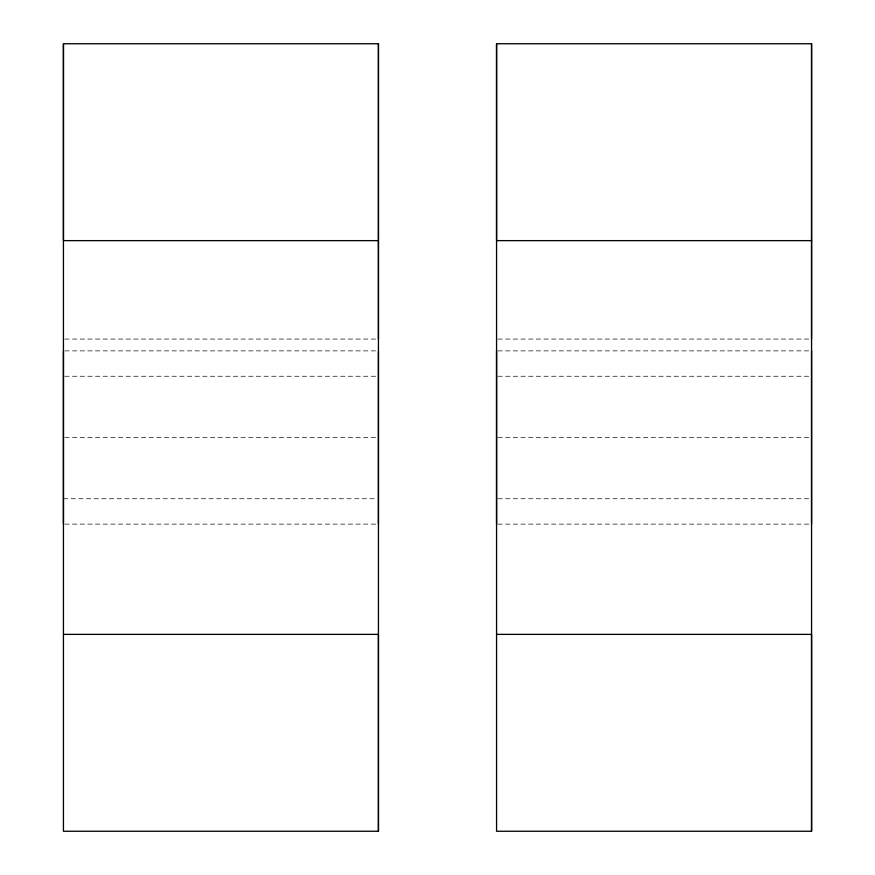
<?xml version="1.0" encoding="UTF-8"?>
<svg xmlns="http://www.w3.org/2000/svg" width="875" height="875" viewBox="0 0 875 875"><rect width="100%" height="100%" fill="white"/><g stroke="black" fill="none" stroke-linecap="round" stroke-linejoin="round"><path stroke-width="0.66" stroke-dasharray="4.38 3.28" d="M64.805 339.062L375.714 339.062M497.93 339.062L808.839 339.062M64.805 350.875L375.714 350.875M497.93 350.875L808.839 350.875M64.805 376.25L375.714 376.25M497.93 376.25L808.839 376.25M64.805 437.5L375.714 437.5M497.93 437.5L808.839 437.5M63.438 498.75L375.714 498.75M497.93 498.75L811.562 498.75M64.805 524.125L375.714 524.125M497.93 524.125L808.839 524.125"/><path stroke-width="1.31" d="M63.438 524.125L63.438 350.875M63.438 43.75L63.438 831.25L378.438 831.25L378.438 43.75L63.438 43.75L63.438 240.625L378.438 240.625M378.438 831.25L378.438 634.375L63.438 634.375M378.438 524.125L378.438 350.875M378.438 339.062L378.438 43.75M496.562 524.125L496.562 350.875M496.562 43.75L496.562 831.25L811.562 831.25L811.562 43.75L496.562 43.75L496.562 240.625L811.562 240.625M811.562 831.25L811.562 634.375L496.562 634.375M811.562 524.125L811.562 350.875M811.562 339.062L811.562 43.75"/></g></svg>
